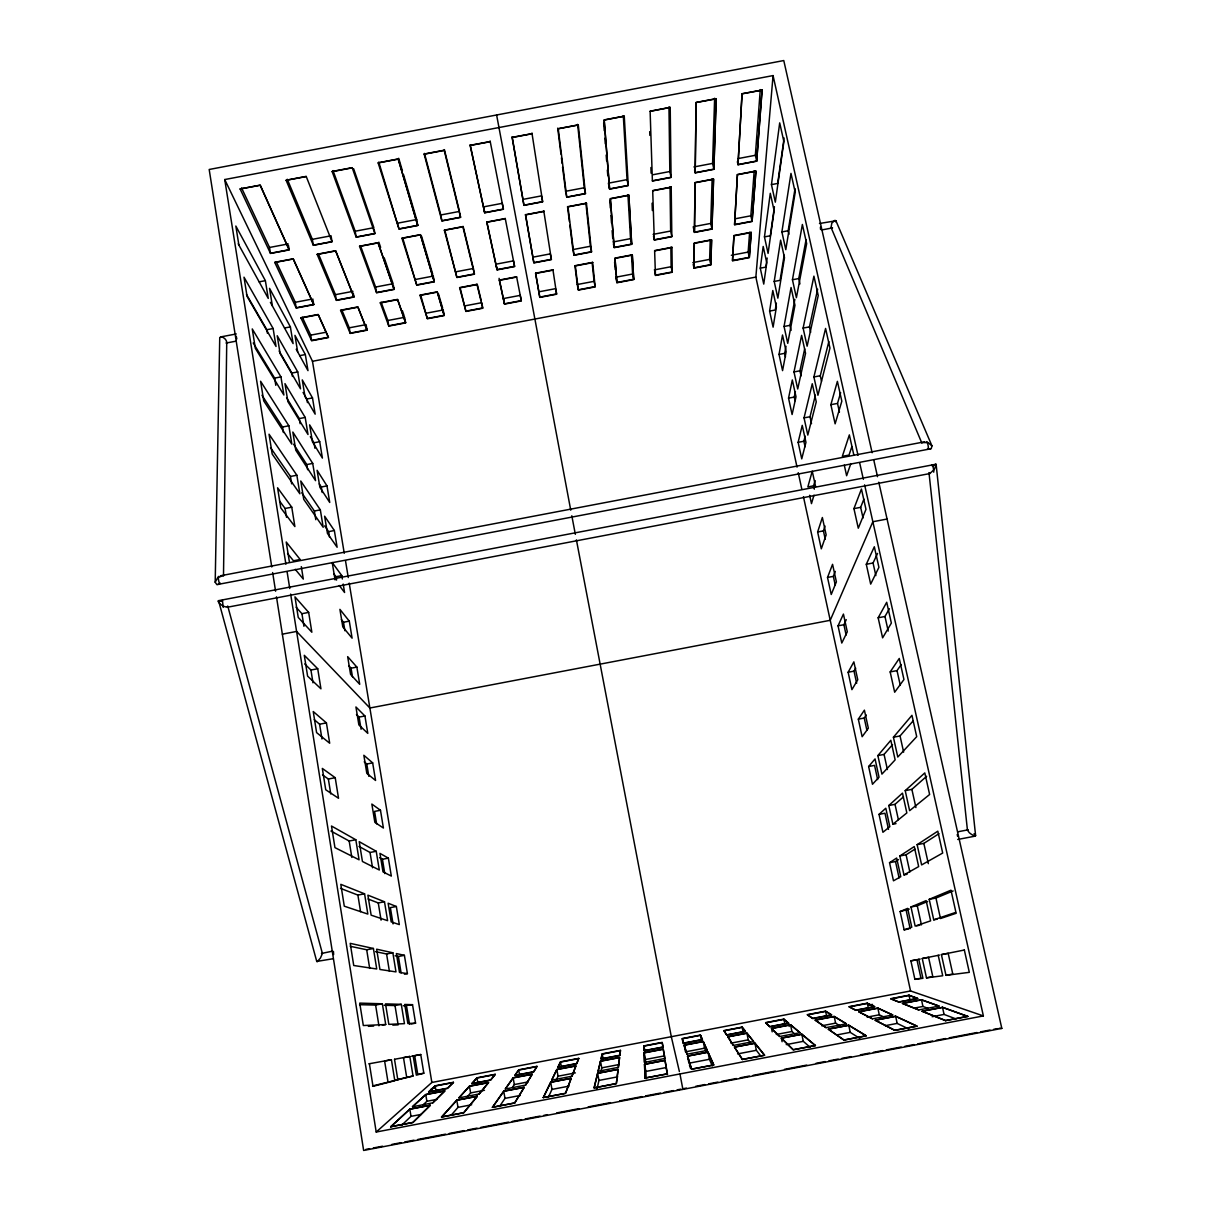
<?xml version="1.0" encoding="UTF-8"?>
<svg xmlns="http://www.w3.org/2000/svg" width="1211" height="1211" viewBox="0 0 1211 1211"><rect width="100%" height="100%" fill="white"/><g stroke="black" fill="none" stroke-linecap="round" stroke-linejoin="round"><path stroke-width="1.5" d="M333.07 958.734L316.752 961.443L218.555 600.656L936.103 464.207L975.612 835.651C973.811 836.846 966.272 831.215 968.285 829.989M695.19 172.689L696.113 102.541L716.14 98.848L713.869 169.328L695.19 172.87L696.083 102.451L716.14 98.651L713.869 169.146L695.19 172.689L694.569 169.812M693.964 267.828L694.281 243.063L711.584 239.778L710.781 264.634L693.964 267.828L693.207 264.331M694.418 232.164L695.069 182.558L713.551 179.046L711.947 228.834L694.418 232.164L693.237 226.745M223.49 576.118L226.745 342.244C226.654 339.443 221.991 335.235 219.736 337.778L215.195 582.234L216.89 584.625L931.214 448.721L931.94 445.86L835.923 220.78L819.484 223.505M762.113 90.023L742.04 93.747L737.999 164.757L756.663 161.214L762.082 89.947L756.678 161.018L737.999 164.56L737.348 161.699M710.781 264.634L709.631 259.396L710.236 239.763M711.947 228.834L710.751 223.414L712.129 178.925M713.869 169.146L712.598 163.409L714.626 98.242M333.434 951.392L333.63 954.556M737.999 164.56L742.055 93.822L762.067 90.144M597.629 1073.309L618.11 1069.328L616.369 1083.603L594.162 1087.887L616.338 1083.527L618.11 1069.389L597.629 1073.309L594.147 1087.781L597.629 1073.309L598.945 1080.424L597.068 1088.795M749.306 257.322L751.229 232.24L733.927 235.524L732.488 260.501L749.306 257.322L748.141 252.085L749.624 232.285M752.076 221.219L755.906 171.008L737.423 174.52L734.562 224.55L752.076 221.219L750.85 215.8L754.196 170.948M756.678 161.018L755.361 155.296L760.281 89.584M797.035 467.143L755.861 277.077L773.057 75.582L224.731 179.546L285.902 564.22M227.744 606.06L322.414 953.496L320.415 958.083L317.176 961.761M618.367 1067.421L619.593 1057.597L600.535 1061.245L598.113 1071.296L618.352 1067.345L619.578 1057.43L600.505 1061.078L598.113 1071.22M760.281 268.176L763.187 246.439L766.76 262.787L763.747 284.085L760.281 268.176L765.897 267.101L767.168 258.034M764.459 236.887L770.287 193.306L774.117 210.669L768.077 253.402L764.459 236.887L770.317 235.782L774.419 206.687M771.452 184.632L779.702 122.886L783.88 141.596L775.328 202.161L771.452 184.632L777.689 183.436L784.107 137.978M220.387 583.339C218.994 584.868 218.041 578.071 218.358 576.391M769.606 311.076L772.8 290.504L776.402 307.004L773.102 327.152L769.606 311.076L775.252 310.016L776.372 303.144M774.207 281.452L780.611 240.156L784.486 257.716L777.856 298.148L774.207 281.452L780.081 280.331L784.183 255.158M781.897 231.937L790.98 173.385L795.203 192.322L785.803 249.663L781.897 231.937L788.164 230.741L795.037 188.598M779.036 354.414L782.518 335.008L786.151 351.674L782.563 370.627L779.036 354.414L784.698 353.324L786.03 346.27M784.047 326.47L791.055 287.522L794.961 305.263L787.74 343.334L784.047 326.47L789.966 325.35L794.855 299.344M792.448 279.756L802.378 224.474L806.662 243.623L796.399 297.664L792.448 279.756L798.76 278.56L806.042 239.793M543.33 1097.56L550.702 1082.225L571.183 1078.305L550.687 1082.286L543.315 1097.605L565.522 1093.321L571.168 1078.365L565.507 1093.366L543.3 1097.499M788.543 398.147L792.327 379.951L796.005 396.784L792.1 414.525L788.543 398.147L794.234 397.072L795.415 391.607M793.992 371.944L801.606 335.371L805.557 353.309L797.716 388.973L793.992 371.944L799.926 370.808L804.694 348.844M803.12 328.09L813.913 276.153L818.242 295.529L807.116 346.195L803.12 328.09L809.463 326.879L817.637 289.217M600.974 1071.341L601.746 1067.845L600.535 1061.245M215.195 582.234L217.647 577.708L222.567 575.8M602.245 1054.1L601.05 1059.05L619.865 1055.462L620.471 1050.618L602.245 1054.1L603.123 1058.823M798.14 442.333L802.242 425.349L805.951 442.348L801.743 458.863L798.14 442.333L803.862 441.243L805.148 436.142M804.043 417.871L812.263 383.751L816.259 401.885L807.798 435.082L804.043 417.871L810.008 416.751L815.412 395.149M813.898 376.954L825.584 328.453L829.959 348.057L817.94 395.255L813.898 376.954L820.271 375.743L828.854 341.547M830.867 404.686L837.391 381.359L841.827 401.189L835.121 423.835L830.867 404.686L837.512 403.414L840.646 392.621M814.322 489.183L813.595 485.838L815.124 480.585M813.989 495.163L811.476 503.625L809.659 495.284M817.637 531.977L822.36 517.521L826.144 534.868L821.3 548.84L817.637 531.977L823.419 530.872L825.039 526.043M227.94 606.65C224.746 608.134 219.691 604.228 217.95 601.231M851.817 446.798L849.017 455.079L842.341 456.35L849.35 434.885L853.831 454.958M850.833 463.601L846.625 475.726L844.294 465.16M492.453 1107.338L503.731 1091.262L524.227 1087.342L514.63 1102.979L492.453 1107.338L503.746 1091.202L524.242 1087.281L514.645 1103.085M571.97 1076.291L575.906 1065.952L556.848 1069.585L551.716 1080.167L571.97 1076.216L575.891 1065.786L556.833 1069.419L551.716 1080.091M827.522 577.465L832.562 564.326L836.392 581.84L831.23 594.495L827.522 577.465L833.335 576.36L835.287 571.41M853.937 508.62L861.445 489.047L865.971 509.362L858.281 528.208L853.937 508.62L860.658 507.333L863.897 499.159M226.745 342.244L226.094 343.046L236.009 341.169M872.692 522.123L830.231 620.304L369.87 708.011L296.862 631.733M838.042 625.83L843.431 614.083L847.291 631.809L841.781 643.041L838.042 625.83L843.885 624.725L846.262 619.669M866.289 564.281L874.327 546.766L878.914 567.338L870.679 584.111L866.289 564.281L873.055 562.994L877.581 553.412M548.326 1097.302L551.974 1089.4L550.687 1082.286M556.606 1079.349L558.044 1076.201L556.848 1069.585M456.774 1100.239L477.301 1096.258L456.774 1100.239L441.576 1117.057L456.774 1100.239L458.015 1107.369L451.037 1115.361M560.496 1062.077L557.968 1067.285L576.769 1063.697L578.722 1058.596L560.496 1062.077L561.359 1066.815M848.139 672.256L853.861 661.872L857.766 679.765L851.908 689.649L848.139 672.256L853.997 671.136L855.693 668.169M878.157 617.792L886.709 602.276L891.357 623.09L882.607 637.849L878.157 617.792L884.969 616.49L889.374 608.709M525.559 1085.162L532.219 1074.293L513.146 1077.941L505.305 1089.037L525.574 1085.086L532.219 1074.127L513.146 1077.775L505.32 1088.961M390.759 1126.745L409.848 1109.155L430.344 1105.234L409.802 1109.215L390.699 1126.79L412.951 1122.491L430.299 1105.295L412.89 1122.43L390.684 1126.684M499.901 1105.915L504.987 1098.377L503.731 1091.262M512.389 1087.448L514.327 1084.556L513.146 1077.941M858.327 719.152L864.397 710.161L868.348 728.235L862.141 736.712L858.327 719.152L864.23 718.032L866.304 715.02M890.176 671.923L899.258 658.466L903.951 679.538L894.672 692.223L890.176 671.923L897.018 670.622L901.181 664.612M518.732 1070.055L514.857 1075.535L533.673 1071.932L536.957 1066.573L518.732 1070.055L519.58 1074.808M479.147 1094.033L488.533 1082.649L469.459 1086.297L458.893 1097.908L479.162 1093.957L488.533 1082.483L469.459 1086.131L458.908 1097.832M868.635 766.518L875.053 758.934L879.035 777.205L872.48 784.259L868.635 766.518L874.554 765.382L877.642 779.581M877.869 755.588L890.827 740.284L895.141 759.872L881.926 774.101L877.869 755.588L884.06 754.408L892.537 744.629M893.415 737.227L911.944 715.338L916.712 736.666L897.79 757.026L893.415 737.227L900.045 735.955L913.155 720.848M467.113 1096.939L470.61 1092.928L484.491 1090.263M476.967 1078.047L471.76 1083.769L490.576 1080.167L495.193 1074.566L476.967 1078.047L477.8 1082.785M432.721 1102.918L444.831 1091.005L425.742 1094.653L412.467 1106.793L432.766 1102.827L444.831 1090.839L425.772 1094.487L412.497 1106.703M401.507 1125.382L411.013 1116.345L421.277 1114.392M422.927 1105.053L426.893 1101.283L437.292 1099.285M933.091 466.008L935.588 464.207M435.188 1086.025L428.649 1092.019L447.464 1088.417L453.429 1082.543L435.188 1086.025L436.278 1092.352M879.035 814.367L885.801 808.221L889.828 826.689L882.925 832.29L879.035 814.367L884.984 813.232L888.496 829.353M888.798 805.527L902.483 793.129L906.842 812.929L892.885 824.222L888.798 805.527L895.02 804.331L903.451 796.853M905.207 790.647L924.795 772.906L929.624 794.492L909.628 810.674L905.207 790.647L911.883 789.375L926.642 776.281M290.655 594.101L376.197 1132.028L431.858 1082.467L910.551 990.961L983.377 1015.923L864.609 484.869M922.691 442.605L928.004 442.56L931.94 445.86M889.54 862.701L896.67 858.039L900.757 876.703L893.476 880.806L889.54 862.701L895.519 861.551L898.456 859.674M899.834 855.98L914.26 846.565L918.665 866.592L903.966 874.887L899.834 855.98L906.085 854.784L914.956 849.093M917.136 844.673L937.814 831.185L942.688 853.044L921.616 864.926L917.136 844.673L923.842 843.401L938.994 833.683M219.993 583.414L217.844 584.519M321.49 953.466L331.981 951.271M227.35 607.241L929.836 473.562L934.241 469.505L936.375 464.524M900.151 911.535L907.66 908.371L911.777 927.232L904.133 929.821L900.151 911.535L909.249 909.098M910.975 906.978L926.158 900.606L930.623 920.86L915.153 926.097L910.975 906.978L917.272 905.783L927.641 901.484M929.2 899.334L950.983 890.191L955.918 912.322L933.726 919.815L929.2 899.334L935.952 898.047L953.118 890.933M956.236 913.261L940.478 918.528L935.952 898.047M372.519 1085.964L413.027 1075.989L409.818 1056.461L394.756 1059.231M411.589 1056.234L420.747 1054.524L423.835 1073.203L416.327 1075.141L413.163 1055.871M396.3 1079.864L413.027 1075.989M822.072 229.893L832.578 227.88M835.045 220.281L831.79 223.157L831.079 227.501L921.919 443.241M918.771 959.248L922.933 978.306L914.895 979.336L910.884 960.868L920.163 959.051M938.207 955.267L942.718 975.763L926.476 977.852L922.252 958.537L939.464 955.101M964.319 949.939L969.315 972.342L945.973 975.339L941.401 954.616L964.425 949.999M303.068 392.455L306.852 398.994L312.499 397.919L315.163 414.162L304.99 396.557L302.266 379.891L312.499 397.919M286.568 397.692L299.284 418.582L305.202 417.462L308.003 434.507L287.885 401.598L284.979 383.645L305.202 417.462M261.97 395.255L282.511 427.014L288.869 425.803L291.821 444.134L263.726 400.886L260.592 381.253L288.869 425.803M310.319 436.671L314.043 442.787L319.704 441.697L322.414 458.091L312.408 441.712L309.638 424.864L319.704 441.697M293.622 444.21L306.792 464.555L312.726 463.419L315.556 480.646L295.772 450.204L292.835 432.055L312.726 463.419M270.537 447.646L290.473 476.453L296.862 475.242L299.859 493.77L272.203 454.064L269.039 434.204L296.862 475.242M319.28 483.87L321.293 486.989L327 485.914L329.725 502.459L319.886 487.306L317.1 470.292L327 485.914M279.544 501.021L285.1 508.469L291.76 507.197L294.879 526.573L280.77 507.878L277.576 487.791L291.76 507.197M301.781 492.816L314.36 510.997L320.34 509.861L323.186 527.254L303.734 499.341L300.767 480.994L320.34 509.861M324.669 525.907L328.62 531.629L334.357 530.539L337.112 547.251L327.439 533.37L324.624 516.189L334.357 530.539M220.357 575.8L924.75 441.788M333.873 573.817L336.037 576.708L341.79 575.619L342.35 578.994M813.595 485.838L807.843 486.928L812.248 471.2L815.624 486.655M296.105 607.226L301.933 613.689L308.669 612.403L311.848 632.233L298.239 617.428L294.969 596.856L308.669 612.403M341.381 619.623L343.5 622.227L349.298 621.137L352.098 638.167L342.789 626.889L339.913 609.36L349.298 621.137M282.345 634.155L296.589 631.446M872.859 521.744L887.073 519.035M304.718 663.946L310.939 670.031L317.721 668.744L320.945 688.817L307.609 676.132L304.279 655.302L317.721 668.744M348.707 665.611L351.054 668.2L356.867 667.094L359.712 684.306L350.569 674.376L347.663 656.65L356.867 667.094M314.224 719.682L319.598 724.208L326.425 722.906L329.68 743.221L316.601 732.61L313.24 711.523L326.425 722.906M356.458 714.52L359.092 717.094L364.935 715.973L367.796 733.366L358.865 724.874L355.928 706.967L364.935 715.973M364.223 761.84L366.797 764.005L372.67 762.885L375.561 780.459L366.812 773.36L363.845 755.27L372.67 762.885M322.504 774.919L328.363 779.021L335.22 777.704L338.52 798.261L325.729 789.769L322.323 768.425L335.22 777.704M380.481 810.28L371.853 804.074L374.85 822.345L383.403 828.021L380.481 810.28L374.577 811.4L376.621 823.828M330.951 831.034L349.177 841.024L355.822 839.753L359.061 859.795L334.947 847.624L331.496 826.023L355.822 839.753M358.971 846.398L370.036 852.468L376.227 851.288L379.3 869.998L362.437 861.49L359.228 841.675L376.227 851.288M379.573 857.691L382.434 859.265L388.368 858.145L391.32 876.068L382.979 871.844L379.951 853.377L388.368 858.145M340.533 888.39L357.896 895.08L364.572 893.809L367.841 914.078L344.287 906.191L340.806 884.333L364.572 893.809M368.083 899.016L378.271 902.952L384.493 901.756L387.596 920.678L371.141 915.168L367.887 895.141L384.493 901.756M396.345 906.494L388.125 903.209L391.183 921.874L399.327 924.598L396.345 906.494L390.381 907.629L393.06 923.917M892.885 824.222L896.004 823.631M957.75 831.806L967.74 829.898M350.251 946.291L366.691 949.772L373.412 948.485L376.727 968.982L353.733 965.5L350.206 943.354L373.412 948.485M957.734 839.465L975.339 836.105M375.531 951.634L386.581 953.98L392.848 952.785L395.982 971.888L379.936 969.466L376.651 949.197L392.848 952.785M395.119 955.782L398.404 956.478L404.398 955.328L407.411 973.629L404.413 974.204M903.966 874.887L907.1 874.281M359.561 1004.691L375.607 1005.069L382.358 1003.783L385.719 1024.521L382.328 1025.157M384.22 1005.281L394.998 1005.554L401.295 1004.343L404.459 1023.658L388.837 1024.37L385.522 1003.874L401.295 1004.343M403.308 1005.751L412.527 1004.676L415.57 1023.159L411.044 1024.022M933.726 919.815L937.102 919.179M916.727 925.794L919.876 925.189M904.133 929.821L908.659 928.958M369.385 1063.621L373.003 1086.328L394.801 1080.696L391.41 1059.731L384.614 1061.018L387.989 1081.998M941.401 954.616L948.183 953.329L952.785 974.038L945.973 975.339M409.818 1056.461L403.49 1057.672L406.669 1077.2M922.252 958.537L928.565 957.326L932.803 976.641L926.476 977.852M420.747 1054.524L414.692 1055.689L417.765 1074.369L423.835 1073.203M910.884 960.868L916.924 959.702L920.95 978.185L914.895 979.336M662.917 1047.031L644.116 1050.633L643.964 1045.88L662.175 1042.399L662.947 1047.212L644.146 1050.815L643.995 1046.107L662.22 1042.626L663.113 1047.364M700.458 1035.314L682.232 1038.796L683.61 1043.276L702.41 1039.674L700.458 1035.314L701.669 1041.627M742.192 1027.337L723.981 1030.818L726.691 1035.042L745.476 1031.439L742.192 1027.337L743.115 1032.06M788.558 1023.204L783.926 1019.359L765.715 1022.841L769.757 1026.807L788.558 1023.204L789.194 1026.459M825.645 1011.382L807.434 1014.863L812.823 1018.572L831.609 1014.969L825.645 1011.382L826.598 1016.105M867.364 1003.419L849.153 1006.901L855.874 1010.337L874.675 1006.75L867.364 1003.419L868.332 1008.127M909.083 995.442L890.872 998.924L898.925 1002.102L917.711 998.515L909.083 995.442L910.067 1000.15M431.358 1088.734L435.067 1088.038M868.832 1005.115L872.525 1004.403M846.307 1023.764L834.182 1016.407L815.139 1020.04L826.069 1027.624L846.353 1023.825L834.243 1016.559L815.2 1020.207L826.114 1027.7M644.494 1062.35L644.176 1052.722L663.234 1049.089L664.733 1058.475L644.509 1062.425L644.207 1052.889L663.265 1049.241L665.051 1059.095M705.892 1051.284L704.545 1048.196L685.487 1051.844L684.215 1045.244L703.273 1041.596L707.239 1050.421L686.985 1054.221L684.185 1045.078L703.243 1041.43L707.224 1050.361M746.945 1033.255L727.887 1036.888L733.382 1045.426L753.62 1041.566L746.945 1033.255L748.231 1039.84L750.487 1042.747M771.543 1028.548L790.601 1024.9L799.987 1032.695L779.717 1036.495L771.543 1028.548L772.194 1031.848M892.704 1014.969L877.899 1008.218L858.841 1011.851L872.48 1018.845L892.704 1014.969L877.824 1008.067L858.781 1011.7L872.42 1018.769M938.979 1006.038L921.45 999.726L902.407 1003.359L918.771 1009.913L939.055 1006.114L921.541 999.877L902.483 1003.51L918.831 1009.974M514.327 1084.556L528.208 1081.907M558.044 1076.201L575.392 1072.885M601.746 1067.845L619.093 1064.53M645.584 1062.804L645.448 1059.489L664.521 1055.856M730.899 1043.155L748.231 1039.84M776.312 1034.482L791.918 1031.5L794.628 1033.831M821.724 1025.793L835.59 1023.144L840.162 1026.02M867.121 1017.119L879.262 1014.803L884.227 1017.179M914.26 1008.097L922.918 1006.447L928.201 1008.445M645.009 1078.123L644.57 1064.333L665.036 1060.367L667.2 1073.885L644.994 1078.047L644.57 1064.333L665.036 1060.367L667.518 1074.52M712.325 1065.952L709.404 1059.292L688.923 1063.213L687.56 1056.113L708.011 1052.147L713.763 1065.014L691.572 1069.222L687.56 1056.113L691.587 1069.252M742.388 1059.428L764.565 1055.19L754.953 1043.231L734.487 1047.137L742.388 1059.428L764.595 1055.296L754.953 1043.231L734.456 1047.091L742.404 1059.534M815.366 1045.547L801.864 1034.255L781.367 1038.115L793.235 1049.816L815.412 1045.577L801.864 1034.255L781.398 1038.175L782.109 1041.717M967.801 1016.438L942.567 1007.355L922.101 1011.276L945.624 1020.57L967.801 1016.438L942.567 1007.355L922.04 1011.215L945.64 1020.676M687.56 1056.113L708.041 1052.192L713.748 1064.908L691.557 1069.146M844.022 1039.992L866.198 1035.753L848.775 1025.293L828.263 1029.153L848.729 1025.233L866.213 1035.859L844.006 1040.067L828.309 1029.199L844.037 1040.098M895.671 1016.317L875.205 1020.237L894.853 1030.394L917.015 1026.156L894.823 1030.289L875.205 1020.237L895.625 1016.271L916.954 1026.126L895.671 1016.317L897.154 1023.401L908.704 1028.956M458.015 1107.369L471.685 1104.75M504.987 1098.377L520.367 1095.44M551.974 1089.4L569.049 1086.131M598.945 1080.424L617.731 1076.821M646.174 1078.592L645.902 1071.432L666.398 1067.512M737.575 1053.903L756.36 1050.315L760.675 1055.901M786.227 1044.609L803.287 1041.339L810.114 1047.243M836.574 1034.981L850.228 1032.362L859.795 1038.402M885.196 1025.687L897.154 1023.401M932.122 1016.71L944.065 1014.424L955.903 1018.89M441.561 1116.951L463.768 1112.712L477.27 1096.318L463.768 1112.712L441.576 1117.057M492.438 1107.232L514.63 1102.979M644.994 1078.047L667.2 1073.915M815.381 1045.471L793.205 1049.71L781.398 1038.175M945.624 1020.57L967.786 1016.332M376.197 1132.028L983.377 1015.923M365.873 1149.406L369.582 1148.694M373.291 1147.983L382.555 1146.212M391.819 1144.44L401.083 1142.669M404.777 1141.958L414.041 1140.187M417.75 1139.49L445.542 1134.162M449.251 1133.466L464.07 1130.62M467.779 1129.924L477.043 1128.137M480.752 1127.441L508.544 1122.113M512.253 1121.416L521.517 1119.645M525.226 1118.934L540.045 1116.103M543.754 1115.392L547.463 1114.68M556.727 1112.909L578.964 1108.655M588.228 1106.884L610.465 1102.631M619.729 1100.86L641.966 1096.606M645.66 1095.894L660.495 1093.064M664.203 1092.352L673.467 1090.581M677.161 1089.87L680.87 1089.158M682.732 1088.81L686.425 1088.099M695.689 1086.328L704.938 1084.556M708.647 1083.86L717.896 1082.089M721.589 1081.378L736.409 1078.547M740.103 1077.835L749.367 1076.064M753.06 1075.353L775.282 1071.114M784.531 1069.343L806.738 1065.09M816.002 1063.319L825.251 1061.547M828.96 1060.836L838.209 1059.08M841.917 1058.369L851.166 1056.597M860.415 1054.826L869.68 1053.055M873.373 1052.344L882.637 1050.573M886.331 1049.876L901.151 1047.031M904.844 1046.334L914.108 1044.563M917.802 1043.852L932.606 1041.021M936.315 1040.31L945.564 1038.538M949.273 1037.827L977.035 1032.529M980.743 1031.817L989.992 1030.046M993.701 1029.335L997.395 1028.623M878.777 482.205L1001.815 1028.396L363.633 1150.45L276.471 596.826M240.096 189.007L260.168 185.116L289.217 249.905L270.507 253.447L240.096 188.916L260.259 185.283L289.141 249.723L270.431 253.281L269.538 247.468L241.564 187.932M286.114 180.272L306.186 176.382L332.056 241.776L313.361 245.318L286.114 180.272L306.262 176.564M490.198 141.581L470.11 145.305L484.718 212.803L503.413 209.261L490.107 140.96M532.31 133.604L512.223 137.312L523.954 205.37L542.649 201.813L531.947 133.028M624.255 116.165L604.168 119.889L609.587 189.113L628.267 185.571L624.255 116.165L604.183 120.071L609.572 188.931L628.252 185.389L627.056 179.637L623.302 115.696M332.177 171.644L352.265 167.845M378.18 162.925L398.252 159.125L417.75 225.518L399.055 229.061L378.135 162.834L398.192 158.944L417.704 225.337L398.994 228.879L378.771 162.062M424.168 154.206L444.24 150.406M470.14 145.487L490.213 141.687M512.253 137.509L532.325 133.694M558.226 128.79L578.283 124.99M650.14 111.367L670.183 107.37M269.538 247.468L288.218 243.926M312.362 239.339L331.042 235.797L331.996 241.594L313.286 245.137L312.362 239.339L287.295 179.258M333.01 170.6L355.186 231.225L373.866 227.668L353.627 168.738M397.995 223.096L416.675 219.554L417.704 225.337M424.471 153.403L440.804 214.968L459.484 211.425L444.407 149.619M522.804 199.421L541.484 195.879L542.619 201.631L523.924 205.174L512.011 136.798M584.277 187.75L585.443 193.503L566.748 197.06L558.226 128.684L578.283 124.884L585.458 193.699L566.778 197.242L565.598 191.293L584.277 187.75L577.632 124.355M627.056 179.637L608.391 183.179L609.572 188.931M652.865 174.747L669.834 171.523L668.956 106.886M693.933 166.951L712.598 163.409M738.407 158.52L755.361 155.296M484.688 212.621L503.382 209.079L502.293 203.312L483.613 206.854L484.688 212.621L470.171 144.745M652.381 180.802L671.076 177.26L670.213 107.446L650.125 111.17L652.396 180.999L671.076 177.457L669.834 171.523M486.731 222.082L505.229 218.57M544.057 211.198L525.559 214.71L533.869 262.908L551.399 259.578L543.8 211.077M274.776 262.499L293.289 258.987L313.77 304.688L296.226 308.018L274.7 262.318L293.213 258.806L313.679 304.445L296.135 307.776L295.287 302.281L276.184 261.637M317.191 254.461L335.689 250.949L353.945 297.073L336.416 300.389L317.115 254.265L335.629 250.753L353.869 296.816L336.325 300.146L335.432 294.667L318.326 253.644M359.591 246.408L378.104 242.896L394.12 289.444L376.591 292.774L359.531 246.227L378.044 242.715L394.044 289.187L376.515 292.517L375.592 287.037L360.454 245.651M401.991 238.37L420.489 234.858L434.295 281.815L416.766 285.145L401.931 238.173L420.444 234.662L434.234 281.558L416.69 284.888L402.582 237.659M444.392 230.317L462.89 226.805M505.275 218.767L486.777 222.279L497.085 269.886L514.614 266.571L505.229 218.389M525.604 214.907L544.102 211.41M567.974 206.869L586.472 203.357M652.714 190.793L671.197 187.281M259.124 281.845L265.376 280.664L268.252 298.406L238.219 243.835M295.287 302.281L311.06 299.284M335.432 294.667L352.961 291.336M375.592 287.037L393.106 283.707L384.19 257.746M415.736 279.423L433.25 276.093L434.234 281.558M455.881 271.794L473.395 268.479L474.394 273.928L456.865 277.258L444.755 229.878M532.779 257.201L550.294 253.871L551.353 259.321L533.824 262.651L525.423 214.559M590.408 246.257L591.513 251.706L573.984 255.021L572.894 249.587L590.408 246.257L585.882 203.1M613.023 241.973L630.522 238.643L627.949 194.895M653.138 234.359L670.637 231.029L670.046 186.918M694.993 226.412L710.751 223.414M735.092 218.797L750.85 215.8M497.04 269.629L514.569 266.314L513.525 260.849L496.01 264.18L497.04 269.629L486.852 221.885M614.128 247.407L631.658 244.077L628.827 195.122L610.329 198.634L614.128 247.407L613.387 243.774M499.295 280.074L516.613 276.789L521.32 300.918L504.503 304.112L499.356 280.346L516.658 277.062M300.933 318.009L318.266 314.724L328.484 337.536L311.651 340.745L300.843 317.751L318.175 314.466L328.393 337.248L311.56 340.442L310.712 335.144L302.296 317.206M340.624 310.485L357.956 307.185L367.069 330.209L350.221 333.419L340.548 310.213L357.881 306.928L366.978 329.922L350.146 333.116L349.268 327.818L341.729 309.728M380.315 302.947L397.632 299.662L405.64 322.898L388.807 326.092L380.239 302.674L397.571 299.389L405.564 322.595L388.731 325.789L387.823 320.506L381.147 302.235M420.005 295.408L437.322 292.123L444.21 315.571L427.377 318.765L419.929 295.136L437.247 291.851L444.134 315.269L427.301 318.463L420.686 295.136M459.68 287.885L476.998 284.585M535.686 273.444L553.003 270.159M575.346 265.92L592.663 262.636M654.667 250.859L671.969 247.574M220.387 336.976L236.281 333.948M246.484 294.485L266.844 329.725L273.126 328.529L276.032 346.467L247.059 296.347L244.001 277.183L273.126 328.529M284.524 327.999L290.383 326.894L293.107 343.591L270.401 302.341M310.712 335.144L325.865 332.268M349.268 327.818L364.42 324.942M387.823 320.506L404.656 317.312L405.564 322.595M426.378 313.18L443.196 309.986L444.134 315.269M464.918 305.868L481.736 302.674L482.705 307.942L465.872 311.136L460.089 287.658M538.744 291.851L555.561 288.657L556.591 293.91L539.758 297.104L535.55 273.338M594.086 281.346L595.146 286.583L578.313 289.792L577.269 284.524L594.086 281.346L592.118 262.59M631.476 254.719L632.611 274.019L615.793 277.213L616.868 282.466L633.686 279.272L632.278 254.825L614.976 258.11L616.868 282.466M654.318 269.902L671.121 266.708L670.864 247.241M692.828 262.59L709.631 259.396M731.338 255.279L748.141 252.085M504.442 303.81L521.275 300.616L520.276 295.363L503.458 298.542L504.442 303.81L499.083 278.348M299.722 355.64L305.339 354.566L307.988 370.642L296.211 349.237M224.731 179.546L312.483 361.287L755.861 277.077M279.166 351.069L291.866 373.064L297.755 371.944L300.525 388.822L280.089 353.491L277.213 335.735L297.755 371.944M253.235 342.985L274.625 378.104L280.952 376.909L283.889 395.028L255.339 348.314L252.251 328.923L280.952 376.909M368.977 1063.803L391.41 1059.731M368.341 1026.322L373.639 1026.065M392.803 1025.127L398.147 1024.869L394.998 1005.554M385.719 1024.521L363.315 1025.535L359.743 1003.117L382.358 1003.783M415.57 1023.159L407.865 1023.507L404.731 1004.449L412.527 1004.676M930.275 448.963L927.868 448.736M929.836 473.562L929.034 472.608M999.242 1028.275L1001.815 1028.396M218.555 600.656L221.522 601.413M407.411 973.629L399.479 972.418L396.375 953.557L404.398 955.328M831.972 228.016L831.079 227.501M222.415 600.096L223.233 607.392M942.506 1007.31L944.065 1014.424M799.941 1032.62L790.541 1024.748L771.498 1028.381L779.717 1036.495M974.038 833.728L975.612 835.651M295.227 569.321L303.31 579.1L301.312 566.627M287.552 553.503L293.471 560.769L300.161 559.497L286.22 541.998L289.459 562.328M753.59 1041.49L746.884 1033.089L727.841 1036.737L733.351 1045.365M339.292 585.488L344.575 592.497L343.182 584.05M341.79 575.619L332.223 562.54L335.069 579.887M801.833 1034.209L803.287 1041.339M926.839 441.606C927.777 443.044 929.397 449.735 927.475 448.812M265.376 280.664L235.842 226.033L238.87 244.985M290.383 326.894L269.538 288.339L272.384 305.914M305.339 354.566L294.954 335.356L297.664 351.856M754.922 1043.171L756.36 1050.315M378.846 242.17L380.632 247.362M402.355 310.637L404.08 315.647M835.923 220.78L836.15 222.203M684.215 1045.244L687 1054.297M689.437 1064.923L690.467 1068.329M398.722 158.278L402.415 170.902M403.475 174.505L416.675 219.554M421.549 236.19L432.721 274.276M438.412 293.683L442.666 308.184M236.811 338.883L236.236 336.234M957.22 834.53L957.659 836.423M463.132 226.381L473.395 268.479M477.285 284.403L481.282 300.843M679.386 1071.553L671.303 1036.692L576.406 539.879M872.132 452.732L783.774 60.55L209.185 169.479L271.764 566.96M873.797 460.104L877.521 476.68M773.057 75.582L858.009 455.366M859.659 462.753L863.367 479.344M837.512 403.414L839.45 412.118M860.658 507.333L863.034 518.02M873.055 562.994L875.856 575.603M884.969 616.49L888.208 631.082M897.018 670.622L900.303 685.381M788.164 230.741L788.951 234.283M798.76 278.56L799.941 283.934M809.463 326.879L810.659 332.314M820.271 375.743L821.497 381.223M900.045 735.955L903.633 752.152M911.883 789.375L915.91 807.57M923.842 843.401L928.337 863.655M789.966 325.35L791.071 330.406M799.926 370.808L801.046 375.925M810.008 416.751L811.506 423.623M884.06 754.408L887.391 769.545M895.02 804.331L898.365 819.635M906.085 854.784L909.855 871.965M917.272 905.783L921.45 924.886M784.698 353.324L785.485 356.927M794.234 397.072L795.037 400.705M803.862 441.243L805.073 446.753M823.419 530.872L825.251 539.304M833.335 576.36L835.196 584.868M843.885 624.725L846.126 635.048M853.997 671.136L856.661 683.307M864.23 718.032L866.909 730.324M895.519 861.551L899.077 877.854M906.176 910.384L910.157 928.67M798.246 472.684L801.833 489.289M803.438 496.677L910.551 990.961M670.637 231.029L671.802 236.463L654.273 239.778L653.516 236.16M671.121 266.708L672.241 271.945L655.423 275.139L654.682 271.658M921.541 999.877L922.918 1006.447M877.899 1008.218L879.262 1014.803M630.522 238.643L631.658 244.077M632.611 274.019L633.686 279.272M848.775 1025.293L850.228 1032.362M834.243 1016.559L835.59 1023.144M790.601 1024.9L791.918 1031.5M783.926 1019.359L784.864 1024.082M708.041 1052.192L709.404 1059.292M703.273 1041.596L704.545 1048.196M682.535 1040.385L683.14 1043.534M496.616 114.984L570.744 510.194M679.946 1073.945L682.898 1089.385M571.804 515.765L575.346 534.308M643.995 1046.107L644.888 1050.845M644.207 1052.889L645.448 1059.489M644.57 1064.333L645.902 1071.432M459.756 212.879L460.589 217.39L441.894 220.932L424.122 154.024L444.195 150.225L460.543 217.208L441.848 220.75L440.804 214.968M469.459 1086.297L470.61 1092.928M393.424 285.539L394.044 289.187M374.108 229.121L374.91 233.647L356.216 237.189L332.117 171.462L352.189 167.663L374.85 233.466L356.155 237.008L355.186 231.225M425.742 1094.653L426.893 1101.283M409.802 1109.215L411.013 1116.345M366.1 324.624L366.978 329.922M353.264 293.153L353.869 296.816M312.483 361.287L344.257 553.291M345.498 560.738L348.268 577.526M349.207 583.112L431.858 1082.467M306.852 398.994L307.443 402.612M314.043 442.787L314.936 448.252M321.293 486.989L322.202 492.514M328.62 531.629L329.543 537.2M336.037 576.708L336.582 580.084M343.5 622.227L344.908 630.749M351.054 668.2L352.477 676.813M359.092 717.094L361.09 729.264M366.797 764.005L368.81 776.312M382.434 859.265L384.795 873.615M398.404 956.478L401.098 972.948M406.502 1005.826L409.545 1024.309M291.866 373.064L292.426 376.439M299.284 418.582L300.131 423.699M306.792 464.555L307.624 469.717M314.36 510.997L315.783 519.701M370.036 852.468L372.534 867.772M378.271 902.952L381.071 920.148M386.581 953.98L389.412 971.358M394.483 1059.186L397.844 1079.909M266.844 329.725L267.419 333.313M274.625 378.104L275.805 385.355M282.511 427.014L283.389 432.509M290.473 476.453L291.669 483.87M349.177 841.024L351.826 857.418M357.896 895.08L360.56 911.671M366.691 949.772L369.688 968.406M375.607 1005.069L378.937 1025.808M285.1 508.469L286.507 517.279M301.933 613.689L303.946 626.299M310.939 670.031L312.983 682.807M319.598 724.208L321.959 738.982M328.363 779.021L330.754 793.962M312.801 298.95L313.679 304.445M287.083 571.683L289.762 588.501M288.445 245.379L288.914 248.27M272.642 572.561L275.593 591.225M557.696 128.139L560.95 154.145M561.42 157.869L562.116 163.44M562.57 167.148L565.598 191.293M567.52 206.581L569.382 221.537M569.851 225.276L572.894 249.587M574.937 265.86L577.269 284.524M820.407 227.184L820.574 229.5M929.049 473.229L967.468 830.352M603.668 123.234L604.259 130.727M604.849 138.221L605.288 143.837M606.166 155.084L606.62 160.7M607.347 170.07L607.801 175.686M609.754 200.481L610.344 208.02M610.934 215.573L611.54 223.112M612.13 230.65L612.721 238.204M614.613 262.151L615.203 269.69M649.717 131.605L649.853 135.39M650.913 167.512L651.109 173.173M652.093 203.221L652.351 210.547M931.698 465.584A4.057 0.757 79.6 0 1 932.954 466.629A4.057 0.757 79.6 0 1 933.726 472.184M694.312 243.335L693.994 268.131L710.812 264.937L711.614 240.05L694.312 243.335M695.069 182.755L694.448 232.436L711.962 229.106L713.551 179.243L695.069 182.755M733.942 235.812L732.519 260.819L749.337 257.625L751.244 232.527L733.942 235.812M737.423 174.717L734.577 224.807L752.092 221.492L755.906 171.22L737.423 174.717M620.441 1050.376L619.835 1055.265L601.034 1058.868L602.215 1053.858L620.441 1050.376M578.691 1058.369L576.754 1063.5L557.953 1067.103L560.466 1061.85L578.691 1058.369M536.942 1066.346L533.657 1071.75L514.857 1075.338L518.717 1069.828L536.942 1066.346M495.178 1074.324L490.576 1079.985L471.76 1083.573L476.952 1077.805L495.178 1074.324M453.429 1082.316L447.464 1088.22L428.649 1091.822L435.188 1085.798L453.429 1082.316M700.397 1035.102L682.187 1038.584L683.564 1043.095L702.365 1039.492L700.397 1035.102M742.131 1027.125L723.921 1030.606L726.645 1034.86L745.431 1031.257L742.131 1027.125M783.85 1019.147L765.64 1022.629L769.696 1026.625L788.497 1023.023L783.85 1019.147M825.569 1011.17L807.359 1014.651L812.763 1018.39L831.548 1014.803L825.569 1011.17M867.273 1003.192L849.078 1006.674L855.799 1010.156L874.599 1006.568L867.273 1003.192M908.992 995.23L890.781 998.697L898.85 1001.936L917.635 998.348L908.992 995.23M462.844 226.624L444.331 230.135L456.925 277.516L474.455 274.186L462.844 226.624M586.442 203.16L567.944 206.672L574.029 255.294L591.543 251.964L586.442 203.16M671.197 187.084L652.699 190.596L654.303 240.05L671.833 236.72L671.197 187.084M628.842 195.319L610.344 198.831L614.174 247.665L631.688 244.35L628.842 195.319M476.937 284.313L459.62 287.613L465.932 311.439L482.765 308.245L476.937 284.313M552.958 269.886L535.64 273.171L539.818 297.406L556.636 294.212L552.958 269.886M592.618 262.363L575.301 265.648L578.374 290.095L595.191 286.901L592.618 262.363M671.938 247.301L654.621 250.586L655.454 275.457L672.272 272.263L671.938 247.301M632.309 255.097L615.006 258.382L616.914 282.769L633.731 279.574L632.309 255.097"/></g></svg>
